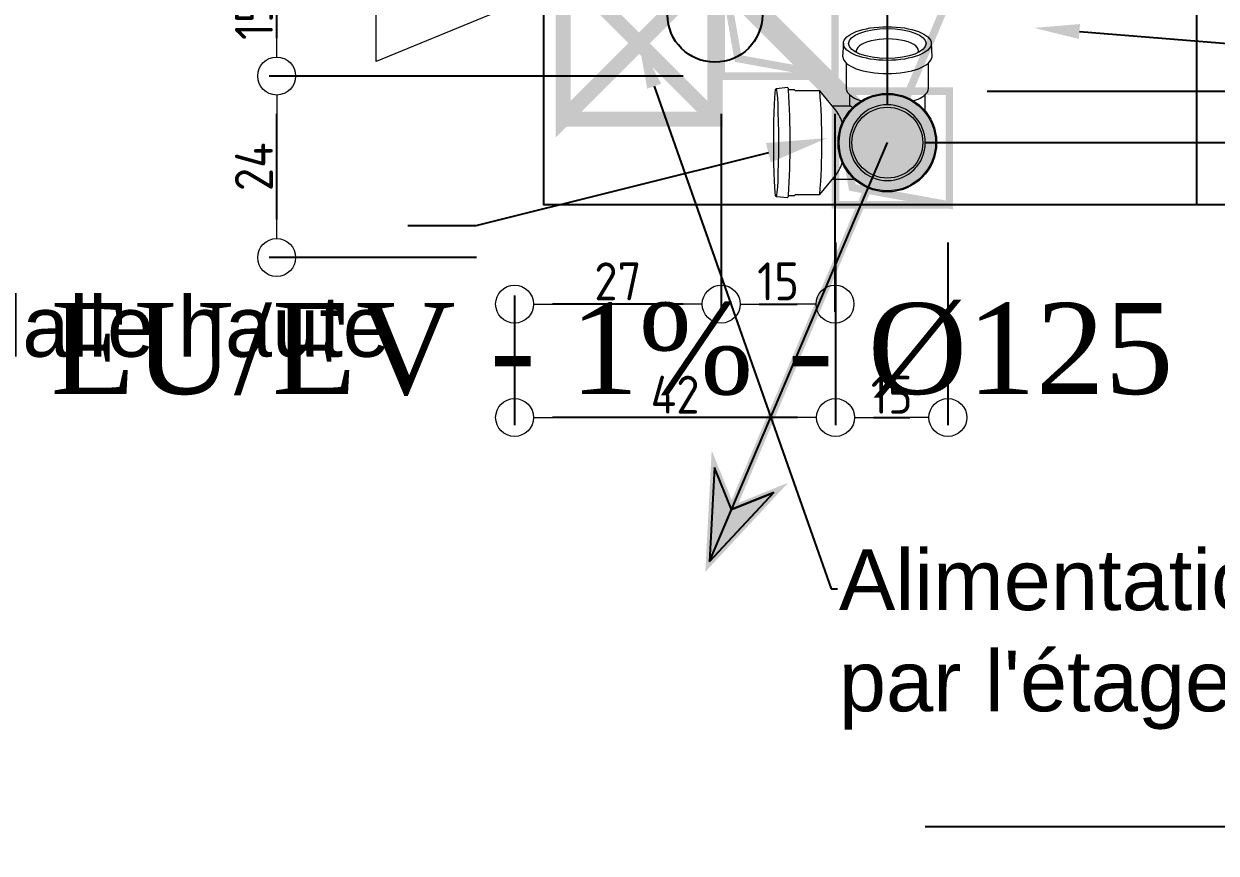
# Model space of a CAD drawing. Extents: x 0 to 613264, y -387505 to 675.
# Drawn here: x 504347 to 505919, y -341337 to -340244 of the extents above; entities that cross this region are included whole.
import ezdxf
from ezdxf import colors
from ezdxf.entities.mleader import LeaderData, LeaderLine
from ezdxf.math import Vec2, Vec3

# ---------------------------------------------------------------- set-up
doc = ezdxf.new("R2010")
doc.units = 0
doc.linetypes.add('prlm_eu', pattern=[2, 1.25, -0.25, 0.25, -0.25])
for name, color, linetype, lineweight in [('_GAZELEC-BOITE INCORPO', 36, 'Continuous', 18), ('_GAZELEC-RESERVATION', 1, 'Continuous', 18), ('_GAZELEC-RESERVATION 2', 132, 'Continuous', 18)]:
    doc.layers.add(name, color=color, linetype=linetype, lineweight=lineweight)
for name, color, linetype in [('_GAZELEC-REMARQUES', 1, 'Continuous'), ('GAZ-EU FLECHE', 42, 'Continuous'), ('prlm-EAU-CHU', 42, 'Continuous'), ('prlm-EAU-EUEV', 25, 'Continuous'), ('prlm-GT', 242, 'Continuous'), ('prlm-MOD-PB', 123, 'Continuous'), ('prlm-VMC', 93, 'Continuous'), ('prlm-VRD', 2, 'Continuous'), ('SA - EBC', 252, 'Continuous')]:
    doc.layers.add(name, color=color, linetype=linetype)
doc.styles.add('ISO', font='isocp2.shx')
doc.styles.add('prlm-eau-euev', font='pala.ttf', dxfattribs={"height": 18})
doc.styles.get("Standard").update_dxf_attribs({"font": 'arial.ttf'})
doc.dimstyles.new('50_INT', dxfattribs={"dimtxt": 50, "dimasz": 50, "dimexe": 10, "dimexo": 50, "dimgap": 5, "dimtad": 1, "dimdec": 0, "dimlfac": 0.1, "dimdsep": 46, "dimtxsty": 'ISO', "dimblk1": 'DOTBLANK', "dimblk2": 'DOTBLANK', "dimsah": 1, "dimcen": 25, "dimclrd": 4, "dimclre": 4, "dimadec": 0, "dimazin": 0, "dimtfac": 1, "dimtdec": 0, "dimtmove": 2, "dimatfit": 3, "dimldrblk": 'DOTBLANK', "dimfxl": 50, "dimtolj": 1, "dimtzin": 0, "dimarcsym": 0})

# ---------------------------------------------------------------- blocks, each defined once
blk = doc.blocks.new('A$C1F970F0F')
at = {"layer": 'SA - EBC'}
h = blk.add_hatch(dxfattribs=at)
h.set_pattern_fill('_USER', color=256, scale=75, angle=-325.7236, style=0, pattern_type=0)
h.set_pattern_definition([(34.276398589, (-277130161.13, -473864756.78), (-42.23892846, 61.974776503), [])])
edge = h.paths.add_edge_path()
edge.add_line((5801.47, -3162.01), (4083.56, -3271.12))
edge.add_line((4083.56, -3271.12), (4014.48, -3717.33))
edge.add_line((4014.48, -3717.33), (3135.52, -3810.19))
edge.add_line((3135.52, -3810.19), (2274.25, -3693.65))
edge.add_line((2274.25, -3693.65), (1554.64, -3420.1))
edge.add_arc((2508.78, -2315.67), 1459.5, 157.18685, 229.17548, ccw=False)
edge.add_arc((1966.01, -2087.37), 870.68, 94.30152, 157.18685, ccw=False)
edge.add_line((1900.71, -1219.15), (2859.24, -1223.5))
edge.add_arc((3100.86, 1265.33), 2500.53, 264.45495, 302.94228)
edge.add_arc((4209.33, -445.34), 462.12, 302.9423, 376.8337)
edge.add_arc((2214.12, -1049.01), 2546.66, 16.8337, 38.14704)
edge.add_arc((3041.33, -399.3), 1494.81, 38.14704, 72.97329)
edge.add_line((3479.03, 1029.99), (2182.44, 1414.39))
edge.add_line((2182.44, 1414.39), (1056.59, 1822.82))
edge.add_arc((1766.41, 3779.44), 2081.4, 212.74955, 250.06031, ccw=False)
edge.add_line((15.87, 2653.47), (-104.09, 3091.26))
edge.add_line((-104.09, 3091.26), (-169.7, 3639.55))
edge.add_line((-169.7, 3639.55), (-35.58, 6158.01))
edge.add_arc((-194.35, 7143.83), 998.52, 279.14935, 373.96228)
edge.add_arc((2392.2, 7786.92), 1666.79, 172.62697, 193.96228, ccw=False)
edge.add_arc((-45.51, 8102.35), 791.25, -7.37303, 16.4383)
edge.add_line((713.4, 8326.26), (486.74, 9142.81))
edge.add_line((486.74, 9142.81), (1338.85, 9564.24))
edge.add_line((1338.85, 9564.24), (1632.62, 8945.25))
edge.add_line((1632.62, 8945.25), (1394.03, 8829.87))
edge.add_line((1394.03, 8829.87), (1732, 8131.23))
edge.add_arc((1233.22, 7889.95), 554.08, -19.641, 25.8153, ccw=False)
edge.add_line((1755.06, 7703.71), (1558.21, 6807.52))
edge.add_line((1558.21, 6807.52), (1570.02, 6609.16))
edge.add_line((1570.02, 6609.16), (1852.91, 5734.13))
edge.add_line((1852.91, 5734.13), (2726.75, 4020.99))
edge.add_line((2726.75, 4020.99), (3802.35, 4004.95))
edge.add_arc((8355.58, 5950.71), 4951.55, 203.13876, 230.83014)
edge.add_arc((13583.66, 12367.86), 13228.79, 230.830144, 233.16384)
edge.add_line((5652.62, 1780.15), (4998.7, 1820.44))
edge.add_line((4998.7, 1820.44), (4863.84, 767.08))
edge.add_line((4863.84, 767.08), (5595.36, 631.19))
edge.add_line((5595.36, 631.19), (5852.75, -2020.71))
edge.add_line((5852.75, -2020.71), (5881.39, -2966.56))
edge.add_line((5881.39, -2966.56), (5801.47, -3162.01))
blk = doc.blocks.new('xi.chumod')
at = {"layer": 'prlm-MOD-PB', "linetype": 'ByBlock', "lineweight": 5}
blk.add_hatch(color=0, dxfattribs=at).paths.add_polyline_path([(6.5, 0, 1), (-6.5, 0, 1)])
at = {"layer": 'prlm-MOD-PB', "color": 0, "linetype": 'ByBlock', "lineweight": 5}
blk.add_circle((0, 0), 6.5, dxfattribs=at)
blk = doc.blocks.new('xi.be')
at = {"layer": 'prlm-VMC', "color": 0, "linetype": 'ByBlock', "lineweight": 5, "flags": 128}
blk.add_lwpolyline([(-6.17, -15), (6.17, -15), (0, 0)], close=True, dxfattribs=at)
at = {"layer": 'prlm-VMC', "color": 0, "linetype": 'ByBlock', "lineweight": 5}
blk.add_solid([(0, -1), (5.17, -14), (-5.17, -14), (0, -1)], dxfattribs=at)
blk = doc.blocks.new('xi.eu')
at = {"layer": 'prlm-EAU-EUEV', "linetype": 'ByBlock', "lineweight": -2}
h = blk.add_hatch(color=0, dxfattribs=at)
edge = h.paths.add_edge_path()
edge.add_arc((0, 0), 5, 0, 360)
at = {"layer": 'prlm-EAU-EUEV', "color": 0, "linetype": 'ByBlock', "lineweight": 5}
blk.add_circle((0, 0), 5, dxfattribs=at)
blk = doc.blocks.new('xi.aam22')
at = {"layer": 'prlm-EAU-CHU', "color": 0, "lineweight": 13}
for p, q in [((-5.8, 13.12), (-5.89, 11.33)), ((5.89, 11.33), (5.8, 13.12)), ((-5.41, 10.46), (-5.41, 7.11)), ((5.41, 7.11), (5.41, 10.46)), ((-13.12, 7.25), (-14.67, 7.11)), ((-13.12, 7.25), (-13.03, 6.97)), ((-12.22, 6.97), (-13.03, 6.97)), ((-12.09, 6.85), (-12.22, 6.97)), ((-8.92, 6.85), (-12.09, 6.85)), ((-6.83, 4.34), (-8.91, 6.84)), ((-5, 6.32), (-5, 4.87)), ((5, 3.93), (5, 6.32)), ((-7.27, 4.87), (-4.96, 4.87)), ((-8.91, -6.84), (-6.83, -4.34)), ((-4.09, -4.87), (-7.27, -4.87)), ((-14.67, -7.11), (-13.12, -7.25)), ((-13.03, -6.94), (-13.12, -7.25)), ((-13.03, -6.97), (-12.22, -6.97)), ((-12.22, -6.97), (-12.09, -6.85)), ((-12.09, -6.85), (-8.92, -6.85))]:
    blk.add_line(p, q, dxfattribs=at)
at = {"layer": 'prlm-EAU-CHU', "color": 0, "lineweight": 13, "flags": 128}
blk.add_lwpolyline([(-4.96, 4.87), (-4.86, 4.84), (-4.68, 4.73), (-4.43, 4.56)], dxfattribs=at)
at = {"layer": 'prlm-EAU-CHU', "color": 0, "lineweight": 13}
for radius in [6.36, 4.67]:
    blk.add_circle((0, 0), radius, dxfattribs=at)
for centre, radius, start, end in [((-119.65, -0.01), 106.84, 356.281, 3.7477), ((-87.18, 0), 78.56, 354.9975, 5.0025), ((-4.48, 7.14), 0.936, 184.6605, 218.1259), ((-2.54, 9.09), 3.68, 223.507, 258.776), ((2.54, 9.09), 3.68, 281.224, 316.493), ((4.48, 7.14), 0.936, 321.8741, 355.3395), ((-11.68, 0.73), 6.05, 16.1332, 36.5542), ((-11.68, -0.73), 6.05, 323.4458, 343.8668)]:
    blk.add_arc(centre, radius, start, end, dxfattribs=at)
for centre, major_axis, ratio in [((0, 13.07), (5.79, 0), 0.383426), ((0, 13.07), (5.11, 0), 0.383329), ((-14.67, 0), (0, -7.1), 0.043635)]:
    blk.add_ellipse(centre, major_axis=major_axis, ratio=ratio, dxfattribs=at)
for centre, major_axis, ratio, start_param, end_param in [((0, 12.09), (-4.1, -0.03), 0.383971, 2.986035, 6.398097), ((0, 11.41), (-5.89, 0), 0.391508, 0.036281, 3.105311)]:
    blk.add_ellipse(centre, major_axis=major_axis, ratio=ratio, start_param=start_param, end_param=end_param, dxfattribs=at)
blk = doc.blocks.new('_DOTBLANK')
at = {"color": 0, "linetype": 'ByBlock'}
blk.add_line((-0.5, 0), (-1, 0), dxfattribs=at)
blk.add_circle((0, 0), 0.5, dxfattribs=at)
blk = doc.blocks.new('*D108')
at = {"layer": '_GAZELEC-RESERVATION 2', "color": 4, "lineweight": -2, "transparency": 16777216}
for p, q in [((505617.1, -340482.1), (506310.8, -340482.1)), ((506300.8, -340532.1), (506300.8, -341251.9)), ((505617.1, -341301.9), (506310.8, -341301.9))]:
    blk.add_line(p, q, dxfattribs=at)
at = {"layer": '_GAZELEC-RESERVATION 2', "color": 4, "lineweight": -2, "transparency": 16777216, "xscale": 50, "yscale": 50, "zscale": 50}
for p, rotation in [((506300.8, -340482.1), 90), ((506300.8, -341301.9), 270)]:
    blk.add_blockref('_DOTBLANK', p, dxfattribs=dict(at, rotation=rotation))
at = {"layer": '_GAZELEC-RESERVATION 2', "color": 0, "transparency": 16777216, "insert": (506270.7, -340892), "char_height": 50, "attachment_point": 5, "rotation": 90, "style": 'ISO'}
blk.add_mtext('\\A1;82', dxfattribs=at)
blk = doc.blocks.new('*D109')
at = {"layer": '_GAZELEC-RESERVATION 2', "color": 4, "lineweight": -2, "transparency": 16777216}
for p, q in [((505617.1, -340332.5), (506310.8, -340332.5)), ((506300.8, -340432.1), (506300.8, -340382.5)), ((505615.2, -340482.1), (506310.8, -340482.1))]:
    blk.add_line(p, q, dxfattribs=at)
at = {"layer": '_GAZELEC-RESERVATION 2', "color": 4, "lineweight": -2, "transparency": 16777216, "xscale": 50, "yscale": 50, "zscale": 50}
for p, rotation in [((506300.8, -340332.5), 90), ((506300.8, -340482.1), 270)]:
    blk.add_blockref('_DOTBLANK', p, dxfattribs=dict(at, rotation=rotation))
at = {"layer": '_GAZELEC-RESERVATION 2', "color": 0, "transparency": 16777216, "insert": (506270.8, -340407.3), "char_height": 50, "attachment_point": 5, "rotation": 90, "style": 'ISO'}
blk.add_mtext('\\A1;15', dxfattribs=at)
blk = doc.blocks.new('*D110')
at = {"layer": '_GAZELEC-RESERVATION 2', "color": 4, "lineweight": -2, "transparency": 16777216}
for p, q in [((505417.1, -340532.1), (505417.1, -340772.8)), ((505565.2, -340532.1), (505565.2, -340772.8)), ((505467.1, -340762.8), (505515.2, -340762.8))]:
    blk.add_line(p, q, dxfattribs=at)
at = {"layer": '_GAZELEC-RESERVATION 2', "color": 4, "lineweight": -2, "transparency": 16777216, "xscale": 50, "yscale": 50, "zscale": 50, "rotation": 180}
blk.add_blockref('_DOTBLANK', (505417.1, -340762.8), dxfattribs=at)
at = {"layer": '_GAZELEC-RESERVATION 2', "color": 4, "lineweight": -2, "transparency": 16777216, "xscale": 50, "yscale": 50, "zscale": 50}
blk.add_blockref('_DOTBLANK', (505565.2, -340762.8), dxfattribs=at)
at = {"layer": '_GAZELEC-RESERVATION 2', "color": 0, "transparency": 16777216, "insert": (505491.2, -340732.8), "char_height": 50, "attachment_point": 5, "style": 'ISO'}
blk.add_mtext('\\A1;15', dxfattribs=at)
blk = doc.blocks.new('*D111')
at = {"layer": '_GAZELEC-RESERVATION 2', "color": 4, "lineweight": -2, "transparency": 16777216}
for p, q in [((505417.1, -340532.1), (505417.1, -340772.8)), ((504994.1, -340602.2), (504994.1, -340772.8)), ((505367.1, -340762.8), (505044.1, -340762.8))]:
    blk.add_line(p, q, dxfattribs=at)
at = {"layer": '_GAZELEC-RESERVATION 2', "color": 4, "lineweight": -2, "transparency": 16777216, "xscale": 50, "yscale": 50, "zscale": 50, "rotation": 180}
blk.add_blockref('_DOTBLANK', (504994.1, -340762.8), dxfattribs=at)
at = {"layer": '_GAZELEC-RESERVATION 2', "color": 4, "lineweight": -2, "transparency": 16777216, "xscale": 50, "yscale": 50, "zscale": 50}
blk.add_blockref('_DOTBLANK', (505417.1, -340762.8), dxfattribs=at)
at = {"layer": '_GAZELEC-RESERVATION 2', "color": 0, "transparency": 16777216, "insert": (505205.6, -340732.7), "char_height": 50, "attachment_point": 5, "style": 'ISO'}
blk.add_mtext('\\A1;42', dxfattribs=at)
blk = doc.blocks.new('*D112')
at = {"layer": '_GAZELEC-RESERVATION 2', "color": 4, "lineweight": -2, "transparency": 16777216}
for p, q in [((505216.4, -340312.6), (504670.5, -340312.6)), ((504680.5, -340501.9), (504680.5, -340362.6)), ((504944.1, -340551.9), (504670.5, -340551.9))]:
    blk.add_line(p, q, dxfattribs=at)
at = {"layer": '_GAZELEC-RESERVATION 2', "color": 4, "lineweight": -2, "transparency": 16777216, "xscale": 50, "yscale": 50, "zscale": 50}
for p, rotation in [((504680.5, -340312.6), 90), ((504680.5, -340551.9), 270)]:
    blk.add_blockref('_DOTBLANK', p, dxfattribs=dict(at, rotation=rotation))
at = {"layer": '_GAZELEC-RESERVATION 2', "color": 0, "transparency": 16777216, "insert": (504650.5, -340432.2), "char_height": 50, "attachment_point": 5, "rotation": 90, "style": 'ISO'}
blk.add_mtext('\\A1;24', dxfattribs=at)
blk = doc.blocks.new('*D113')
at = {"layer": '_GAZELEC-RESERVATION 2', "color": 4, "lineweight": -2, "transparency": 16777216}
for p, q in [((505266.4, -340362.6), (505266.4, -340623.3)), ((504994.1, -340601.9), (504994.1, -340623.3)), ((505216.4, -340613.3), (505044.1, -340613.3))]:
    blk.add_line(p, q, dxfattribs=at)
at = {"layer": '_GAZELEC-RESERVATION 2', "color": 4, "lineweight": -2, "transparency": 16777216, "xscale": 50, "yscale": 50, "zscale": 50, "rotation": 180}
blk.add_blockref('_DOTBLANK', (504994.1, -340613.3), dxfattribs=at)
at = {"layer": '_GAZELEC-RESERVATION 2', "color": 4, "lineweight": -2, "transparency": 16777216, "xscale": 50, "yscale": 50, "zscale": 50}
blk.add_blockref('_DOTBLANK', (505266.4, -340613.3), dxfattribs=at)
at = {"layer": '_GAZELEC-RESERVATION 2', "color": 0, "transparency": 16777216, "insert": (505130.2, -340583.3), "char_height": 50, "attachment_point": 5, "style": 'ISO'}
blk.add_mtext('\\A1;27', dxfattribs=at)
blk = doc.blocks.new('*D114')
at = {"layer": '_GAZELEC-RESERVATION 2', "color": 4, "lineweight": -2, "transparency": 16777216}
for p, q in [((505266.4, -340362.6), (505266.4, -340623.3)), ((505416.4, -340362.6), (505416.4, -340623.3)), ((505316.4, -340613.3), (505366.4, -340613.3))]:
    blk.add_line(p, q, dxfattribs=at)
at = {"layer": '_GAZELEC-RESERVATION 2', "color": 4, "lineweight": -2, "transparency": 16777216, "xscale": 50, "yscale": 50, "zscale": 50, "rotation": 180}
blk.add_blockref('_DOTBLANK', (505266.4, -340613.3), dxfattribs=at)
at = {"layer": '_GAZELEC-RESERVATION 2', "color": 4, "lineweight": -2, "transparency": 16777216, "xscale": 50, "yscale": 50, "zscale": 50}
blk.add_blockref('_DOTBLANK', (505416.4, -340613.3), dxfattribs=at)
at = {"layer": '_GAZELEC-RESERVATION 2', "color": 0, "transparency": 16777216, "insert": (505341.4, -340583.3), "char_height": 50, "attachment_point": 5, "style": 'ISO'}
blk.add_mtext('\\A1;15', dxfattribs=at)
blk = doc.blocks.new('*D115')
at = {"layer": '_GAZELEC-RESERVATION 2', "color": 4, "lineweight": -2, "transparency": 16777216}
for p, q in [((505216.4, -340162.6), (504670.5, -340162.6)), ((504680.5, -340262.6), (504680.5, -340212.6)), ((505216.4, -340312.6), (504670.5, -340312.6))]:
    blk.add_line(p, q, dxfattribs=at)
at = {"layer": '_GAZELEC-RESERVATION 2', "color": 4, "lineweight": -2, "transparency": 16777216, "xscale": 50, "yscale": 50, "zscale": 50}
for p, rotation in [((504680.5, -340162.6), 90), ((504680.5, -340312.6), 270)]:
    blk.add_blockref('_DOTBLANK', p, dxfattribs=dict(at, rotation=rotation))
at = {"layer": '_GAZELEC-RESERVATION 2', "color": 0, "transparency": 16777216, "insert": (504650.5, -340237.6), "char_height": 50, "attachment_point": 5, "rotation": 90, "style": 'ISO'}
blk.add_mtext('\\A1;15', dxfattribs=at)
blk = doc.blocks.new('*D119')
at = {"layer": '_GAZELEC-RESERVATION 2', "color": 4, "lineweight": -2, "transparency": 16777216}
for p, q in [((505573.6, -339997.6), (506542.7, -339997.6)), ((506532.7, -340047.6), (506532.7, -341251.9)), ((505573.6, -341301.9), (506542.7, -341301.9))]:
    blk.add_line(p, q, dxfattribs=at)
at = {"layer": '_GAZELEC-RESERVATION 2', "color": 4, "lineweight": -2, "transparency": 16777216, "xscale": 50, "yscale": 50, "zscale": 50}
for p, rotation in [((506532.7, -339997.6), 90), ((506532.7, -341301.9), 270)]:
    blk.add_blockref('_DOTBLANK', p, dxfattribs=dict(at, rotation=rotation))
at = {"layer": '_GAZELEC-RESERVATION 2', "color": 0, "transparency": 16777216, "insert": (506502.7, -340649.7), "char_height": 50, "attachment_point": 5, "rotation": 90, "style": 'ISO'}
blk.add_mtext('\\A1;130', dxfattribs=at)
blk = doc.blocks.new('*D147')
at = {"layer": 'prlm-MOD-PB', "color": 4, "lineweight": -2, "transparency": 16777216}
for p, q in [((505535.4, -340400.4), (506330.2, -340400.4)), ((506320.2, -340450.4), (506320.2, -341251.9)), ((505535.4, -341301.9), (506330.2, -341301.9))]:
    blk.add_line(p, q, dxfattribs=at)
at = {"layer": 'prlm-MOD-PB', "color": 4, "lineweight": -2, "transparency": 16777216, "xscale": 50, "yscale": 50, "zscale": 50}
for p, rotation in [((506320.2, -340400.4), 90), ((506320.2, -341301.9), 270)]:
    blk.add_blockref('_DOTBLANK', p, dxfattribs=dict(at, rotation=rotation))
at = {"layer": 'prlm-MOD-PB', "color": 0, "transparency": 16777216, "insert": (506290.2, -340851.1), "char_height": 50, "attachment_point": 5, "rotation": 90, "style": 'ISO'}
blk.add_mtext('\\A1;90', dxfattribs=at)
blk = doc.blocks.new('*D148')
at = {"layer": 'prlm-MOD-PB', "color": 4, "lineweight": -2, "transparency": 16777216}
for p, q in [((503002, -340350.4), (503002, -339749.2)), ((505435.4, -339759.2), (503052, -339759.2)), ((505485.4, -340350.4), (505485.4, -339749.2))]:
    blk.add_line(p, q, dxfattribs=at)
at = {"layer": 'prlm-MOD-PB', "color": 4, "lineweight": -2, "transparency": 16777216, "xscale": 50, "yscale": 50, "zscale": 50, "rotation": 180}
blk.add_blockref('_DOTBLANK', (503002, -339759.2), dxfattribs=at)
at = {"layer": 'prlm-MOD-PB', "color": 4, "lineweight": -2, "transparency": 16777216, "xscale": 50, "yscale": 50, "zscale": 50}
blk.add_blockref('_DOTBLANK', (505485.4, -339759.2), dxfattribs=at)
at = {"layer": 'prlm-MOD-PB', "color": 0, "transparency": 16777216, "insert": (504243.7, -339729.2), "char_height": 50, "attachment_point": 5, "style": 'ISO'}
blk.add_mtext('\\A1;248', dxfattribs=at)
blk = doc.blocks.new('FLECHE1')
h = blk.add_hatch(color=256)
h.dxf.hatch_style = 1
h.paths.add_polyline_path([(495907.1, -370439.6), (495913.6, -370315.5), (495936.1, -370371.1), (495991.7, -370348.6)])
for p, q in [((495907.1, -370439.6), (496141.3, -369887.2)), ((495913.6, -370315.5), (495907.1, -370439.6)), ((495913.6, -370315.5), (495907.1, -370439.6)), ((495936.1, -370371.1), (495913.6, -370315.5)), ((495936.1, -370371.1), (495913.6, -370315.5)), ((495991.7, -370348.6), (495907.1, -370439.6)), ((495907.1, -370439.6), (495991.7, -370348.6)), ((495936.1, -370371.1), (495991.7, -370348.6)), ((495991.7, -370348.6), (495936.1, -370371.1)), ((495907.1, -370439.6), (495936.1, -370371.1))]:
    blk.add_line(p, q)
at = {"const_width": 10}
for points in [[(495936.1, -370371.1), (496141.3, -369887.2)], [(495907.1, -370439.6), (495913.6, -370315.5), (495936.1, -370371.1), (495991.7, -370348.6), (495907.1, -370439.6)]]:
    blk.add_lwpolyline(points, dxfattribs=at)
blk = doc.blocks.new('FLECHE2')
h = blk.add_hatch(color=256)
h.dxf.hatch_style = 1
h.paths.add_polyline_path([(496271.9, -370023.3), (496278.4, -369899.2), (496300.9, -369954.8), (496356.5, -369932.3)])
at = {"const_width": 10}
for points in [[(496066.7, -370507.2), (496300.9, -369954.8), (496356.5, -369932.3), (496271.9, -370023.3), (496300.9, -369954.8), (496278.4, -369899.2), (496271.9, -370023.3), (496356.5, -369932.3), (496300.9, -369954.8), (496278.4, -369899.2), (496271.9, -370023.3)], [(496271.9, -370023.3), (496278.4, -369899.2), (496300.9, -369954.8), (496356.5, -369932.3), (496271.9, -370023.3)]]:
    blk.add_lwpolyline(points, dxfattribs=at)

msp = doc.modelspace()

# ---------------------------------------------------------------- linework, layer by layer
at = {"layer": '_GAZELEC-BOITE INCORPO', "const_width": 20}
msp.add_lwpolyline([(505058.2, -340269.4), (505058.2, -340369.4), (505258.2, -340369.4), (505258.2, -340169.4), (505058.2, -340169.4), (505058.2, -340369.4), (505258.2, -340169.4), (505058.2, -340169.4), (505258.2, -340369.4)], dxfattribs=at)
at = {"layer": '_GAZELEC-RESERVATION 2', "const_width": 10}
for points in [[(505416.4, -340312.6), (505266.4, -340312.6), (505266.4, -340162.6), (505416.4, -340162.6), (505416.4, -340312.6), (505288.6, -340289.6), (505266.4, -340162.6)], [(505567.1, -340482.5), (505417.1, -340482.5), (505417.1, -340332.5), (505567.1, -340332.5), (505567.1, -340482.5), (505439.3, -340459.5), (505417.1, -340332.5)]]:
    msp.add_lwpolyline(points, dxfattribs=at)
at = {"layer": 'prlm-GT'}
msp.add_lwpolyline([(505032.7, -340127.5), (505892.7, -340127.5), (505892.7, -340482.5), (505032.7, -340482.5)], close=True, dxfattribs=at)
at = {"layer": 'prlm-MOD-PB', "color": 15, "linetype": 'prlm_eu', "ltscale": 50, "const_width": 30, "flags": 128}
msp.add_lwpolyline([(505485.4, -340400.4), (504271.1, -339186.1)], dxfattribs=at)
at = {"layer": 'prlm-VMC'}
msp.add_circle((505258.2, -340231.9), 62.5, dxfattribs=at)

# ---------------------------------------------------------------- block references
at = {"layer": 'GAZ-EU FLECHE'}
for name, p in [('FLECHE2', (9418.7, 30106.8)), ('FLECHE1', (9344.1, 29486.8))]:
    msp.add_blockref(name, p, dxfattribs=at)
at = {"layer": 'prlm-EAU-CHU', "xscale": 9.999999999999998, "yscale": 9.999999999999998, "zscale": 9.999999999999998}
msp.add_blockref('xi.aam22', (505485.4, -340400.4), dxfattribs=at)
at = {"layer": 'prlm-EAU-EUEV', "xscale": -9.999999999999998, "yscale": 10, "zscale": 10, "rotation": 90.00000000000225}
msp.add_blockref('xi.eu', (505485.4, -340400.4), dxfattribs=at)
at = {"layer": 'prlm-MOD-PB', "xscale": 9.999999999999998, "yscale": 9.999999999999998, "zscale": 9.999999999999998}
msp.add_blockref('xi.chumod', (505485.4, -340400.4), dxfattribs=at)
at = {"layer": 'prlm-VMC', "xscale": -9.999999999999998, "yscale": 10, "zscale": 10, "rotation": 269.9737140159449}
msp.add_blockref('xi.be', (504961.5, -340231.8), dxfattribs=at)
at = {"layer": 'prlm-VRD', "xscale": 9.999999999999998, "yscale": 9.999999999999998, "zscale": 9.999999999999998}
msp.add_blockref('A$C1F970F0F', (474984.9, -340561.1, 0), dxfattribs=at)

# ---------------------------------------------------------------- texts
at = {"layer": 'prlm-MOD-PB', "color": 15, "linetype": 'prlm_eu', "ltscale": 50, "insert": (504382.5, -340611.7), "char_height": 120, "width": 1740.128, "attachment_point": 1, "rotation": 0, "style": 'prlm-eau-euev'}
msp.add_mtext('EU/EV - 1% - %%C125', dxfattribs=at)

# ---------------------------------------------------------------- dimensions: what is measured, and where the dimension line sits
at = {"layer": '_GAZELEC-RESERVATION 2'}
for base, p1, p2, picture, middle in [((506532.7, -341301.9), (505523.6, -339997.6), (505523.6, -341301.9), '*D119', (506502.7, -340649.7)), ((504680.5, -340162.6), (505266.4, -340312.6), (505266.4, -340162.6), '*D115', (504650.5, -340237.6)), ((504680.5, -340312.6), (504994.1, -340551.9), (505266.4, -340312.6), '*D112', (504650.5, -340432.2)), ((506300.8, -340332.5), (505565.2, -340482.1), (505567.1, -340332.5), '*D109', (506270.8, -340407.3)), ((506300.8, -341301.9), (505567.1, -340482.1), (505567.1, -341301.9), '*D108', (506270.7, -340892))]:
    dim = msp.add_linear_dim(base=base, p1=p1, p2=p2, angle=90, dimstyle='50_INT', dxfattribs=at)
    dim.commit()
    dim.dimension.update_dxf_attribs({"geometry": picture, "text_midpoint": middle})
for base, p1, p2, picture, middle in [((504994.1, -340613.3), (505266.4, -340312.6), (504994.1, -340551.9), '*D113', (505130.2, -340583.3)), ((505416.4, -340613.3), (505266.4, -340312.6), (505416.4, -340312.6), '*D114', (505341.4, -340583.3)), ((504994.1, -340762.8), (505417.1, -340482.1), (504994.1, -340552.2), '*D111', (505205.6, -340732.7)), ((505565.2, -340762.8), (505417.1, -340482.1), (505565.2, -340482.1), '*D110', (505491.2, -340732.8))]:
    dim = msp.add_linear_dim(base=base, p1=p1, p2=p2, dimstyle='50_INT', dxfattribs=at)
    dim.commit()
    dim.dimension.update_dxf_attribs({"geometry": picture, "text_midpoint": middle})
at = {"layer": 'prlm-MOD-PB'}
dim = msp.add_linear_dim(base=(503002, -339759.2), p1=(505485.4, -340400.4), p2=(503002, -340400.4), dimstyle='50_INT', dxfattribs=at)
dim.commit()
dim.dimension.update_dxf_attribs({"geometry": '*D148', "text_midpoint": (504243.7, -339729.2)})
dim = msp.add_linear_dim(base=(506320.2, -341301.9), p1=(505485.4, -340400.4), p2=(505485.4, -341301.9), angle=90, dimstyle='50_INT', dxfattribs=at)
dim.commit()
dim.dimension.update_dxf_attribs({"geometry": '*D147', "text_midpoint": (506290.2, -340851.1)})

# ---------------------------------------------------------------- leaders
at = {"layer": '_GAZELEC-REMARQUES'}
ml = msp.add_multileader_mtext('Standard', dxfattribs=at)
ml.set_content("Alimentation WC en incorpo\\Ppar l'étage superieur", color=256)
ml.set_leader_properties()
ml.build(insert=Vec2(0, 0))
ml.multileader.update_dxf_attribs({"arrow_head_size": 60})
ctx = ml.context
ctx.base_point, ctx.char_height, ctx.arrow_head_size, ctx.plane_origin = Vec3(506508.7, -340315), 80, 60, Vec3(505678.8, -340249.1)
notes = []
notes.append((ctx, [(0, (1, 1, 0), (506500.7, -340315), (1, 0), 8, [(0, [(505678.8, -340249.1)], 0, [])])]))
ctx.mtext.insert, ctx.mtext.flow_direction = Vec3(506510.7, -340263.3), 5
ml = msp.add_multileader_mtext('Standard', dxfattribs=at)
ml.set_content("Alimentation lavabo en incorpo\\Ppar l'étage superieur", color=256)
ml.set_leader_properties()
ml.build(insert=Vec2(0, 0))
ml.multileader.update_dxf_attribs({"arrow_head_size": 60})
ctx = ml.context
ctx.base_point, ctx.char_height, ctx.arrow_head_size, ctx.plane_origin = Vec3(505419.5, -340988.6), 80, 60, Vec3(505158.2, -340269.4)
notes.append((ctx, [(0, (1, 1, 0), (505411.5, -340988.6), (1, 0), 8, [(0, [(505158.2, -340269.4)], 0, [])])]))
ctx.mtext.insert, ctx.mtext.flow_direction = Vec3(505421.5, -340936.8), 5
at = {"layer": '_GAZELEC-RESERVATION', "color": 6}
ml = msp.add_multileader_mtext('Standard', dxfattribs=at)
ml.set_content('résa n°9\\P150x150 en dalle haute', color=6)
ml.set_leader_properties()
ml.build(insert=Vec2(0, 0))
ml.multileader.update_dxf_attribs({"has_text_frame": 1, "arrow_head_size": 80, "scale": 20})
ctx = ml.context
ctx.base_point, ctx.scale, ctx.char_height, ctx.arrow_head_size, ctx.landing_gap_size, ctx.plane_origin = Vec3(503627.9, -340510.1), 20, 80, 80, 40, Vec3(499206.8, -340538.9)
notes.append((ctx, [(0, (1, 1, 0), (504943, -340510.1), (-1, 0), 89.8, [(0, [(505406.2, -340394.3)], 0, [])])]))
ctx.mtext.insert, ctx.mtext.width, ctx.mtext.flow_direction = Vec3(503667.9, -340469.4), 1568.85, 5
for ctx, leaders in notes:
    for number, flags, end, landing, length, lines in leaders:
        leader = LeaderData()
        leader.index, (leader.has_last_leader_line, leader.has_dogleg_vector, leader.attachment_direction) = number, flags
        leader.last_leader_point, leader.dogleg_vector, leader.dogleg_length = Vec3(end), Vec3(landing), length
        for number, points, colour, breaks in lines:
            line = LeaderLine()
            line.index, line.vertices, line.color, line.breaks = number, Vec3.list(points), colors.encode_raw_color(colour), breaks
            leader.lines.append(line)
        ctx.leaders.append(leader)

doc.saveas('drawing.dxf')
